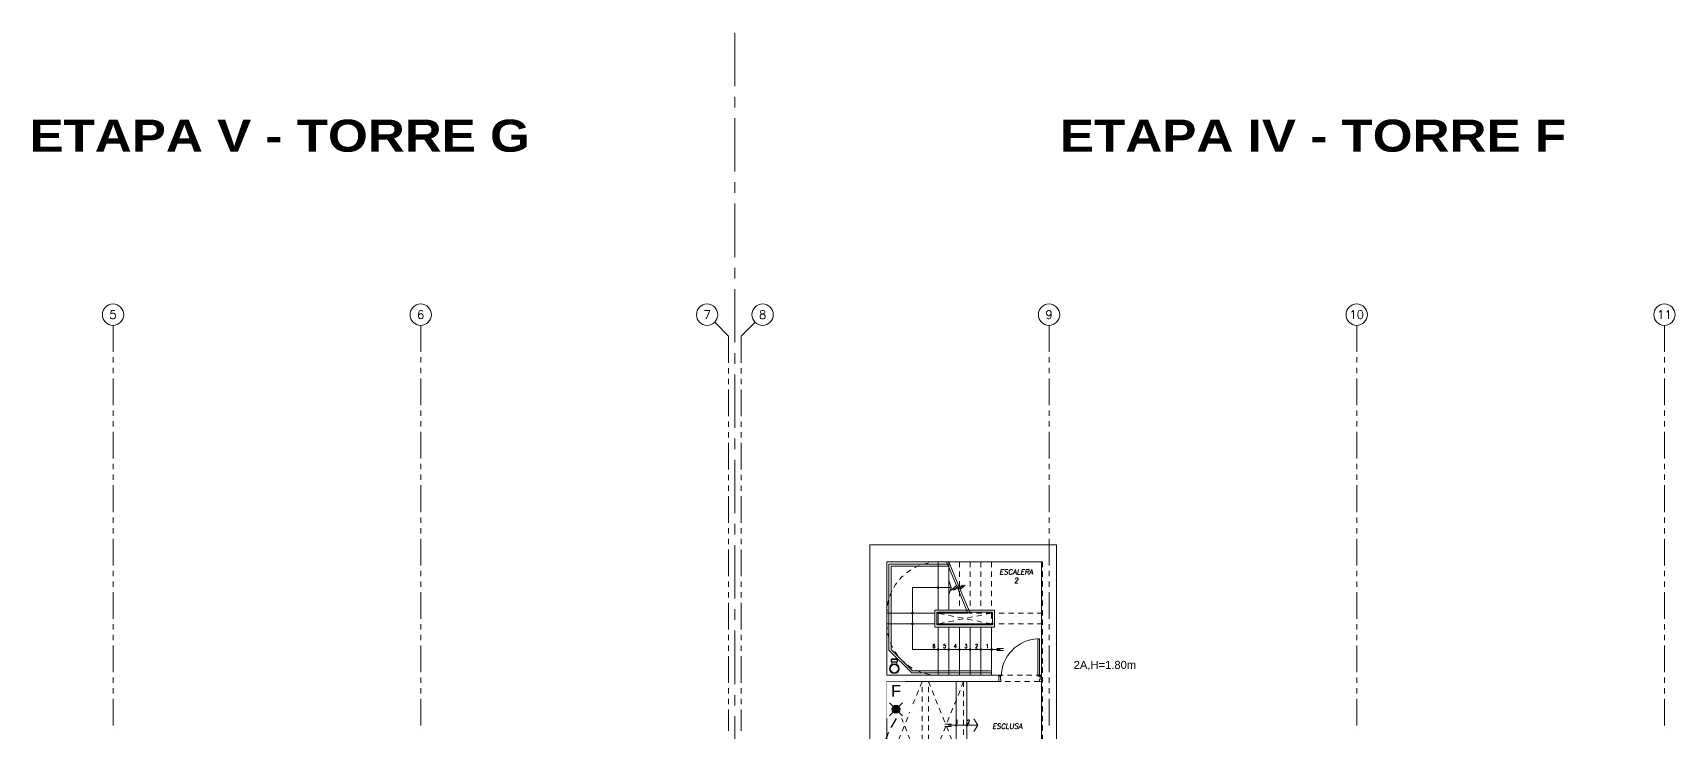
# Model space of a CAD drawing. Header units: millimetres. Extents: x 226317 to 226469, y 8188100 to 8188260.
# Drawn here: x 226372.04 to 226410.52, y 8188243.92 to 8188260.3 of the extents above; entities that cross this region are included whole.
import ezdxf
from ezdxf.enums import TextEntityAlignment as Align

# ---------------------------------------------------------------- set-up
doc = ezdxf.new("R2010")
doc.units = ezdxf.units.MM
doc.set_wipeout_variables(frame=1)
for name, pattern in [('CENTER', [2, 1.25, -0.25, 0.25, -0.25]), ('DASHED', [0.75, 0.5, -0.25]), ('HIDDEN2', [0.1875, 0.125, -0.0625]), ('IMPORT-RAYABARRA', [0.85, 0.3, -0.3, 0, -0.25]), ('PHANTOM', [2.5, 1.25, -0.25, 0.25, -0.25, 0.25, -0.25]), ('PHANTOM2', [1.25, 0.625, -0.125, 0.125, -0.125, 0.125, -0.125])]:
    doc.linetypes.add(name, pattern=pattern)
for name, color, linetype in [('A-BARANDAS', 8, 'Continuous'), ('A-COTAS INT', 8, 'Continuous'), ('A-EJES', 8, 'PHANTOM'), ('A-LINEAS', 8, 'Continuous'), ('A-MURO BAJO', 8, 'Continuous'), ('A-PROYECCIONES', 8, 'HIDDEN2'), ('A-PUERTAS', 8, 'Continuous'), ('A-TEXTO-AMBIENTES', 8, 'Continuous'), ('A-TEXTO-INDICACIONES', 8, 'Continuous'), ('MQ.TUBERÍA PVC 20mmø', 3, 'IMPORT-RAYABARRA')]:
    doc.layers.add(name, color=color, linetype=linetype)
doc.layers.add('A-ETAPAS', color=8, linetype='Continuous', lineweight=35, plot=False)
for name, color, linetype, lineweight in [('A-MUROS', 8, 'Continuous', 30), ('MQ.DETECTOR HUMO', 5, 'Continuous', 30), ('MQ.TEXTO GENERAL', 8, 'Continuous', 40)]:
    doc.layers.add(name, color=color, linetype=linetype, lineweight=lineweight)
doc.styles.add('R160-75', font='ariblk.ttf', dxfattribs={"height": 0.6})
doc.styles.add('ROMANS', font='ROMANS.shx', dxfattribs={"oblique": 10})
doc.styles.get("Standard").update_dxf_attribs({"font": 'arial.ttf'})

# ---------------------------------------------------------------- blocks, each defined once
blk = doc.blocks.new('AVISADOR SONORO 1 EN 125')
blk.add_wipeout([(-0.697, 0.18), (-0.433, 0), (-0.697, -0.18)]).dxf.layer = 'MQ.DETECTOR HUMO'
blk.add_wipeout([(-0.433, 0.216), (0, 0.216), (0, -0.216), (-0.433, -0.216)]).dxf.layer = 'MQ.DETECTOR HUMO'
at = {"layer": 'MQ.DETECTOR HUMO'}
h = blk.add_hatch(color=256, dxfattribs=at)
h.paths.add_polyline_path([(-0.216, 0), (-0.281, 0.064, 0.198912), (-0.307, 0, 0.198912), (-0.281, -0.064)])
h.paths.add_polyline_path([(-0.281, -0.064, 0.414214), (-0.152, -0.064), (-0.216, 0)])
h.paths.add_polyline_path([(-0.152, -0.064, 0.198912), (-0.126, 0, 0.198912), (-0.152, 0.064), (-0.216, 0)])
h.paths.add_polyline_path([(-0.216, 0), (-0.152, 0.064, 0.414214), (-0.281, 0.064)])
for p, q in [((-0.37, -0.153), (-0.063, 0.153)), ((-0.37, 0.153), (-0.063, -0.153))]:
    blk.add_line(p, q, dxfattribs=at)
blk.add_circle((-0.216, 0), 0.0909, dxfattribs=at)
blk = doc.blocks.new('ESTACION MANUAL 1 EN 125')
blk.add_wipeout([(-0.433, 0.2165), (0, 0.2165), (0, -0.2165), (-0.433, -0.2165)]).dxf.layer = 'MQ.DETECTOR HUMO'
at = {"layer": 'MQ.DETECTOR HUMO'}
blk.add_text('F', height=0.275, dxfattribs=at).set_placement((-0.2165, 0), align=Align.MIDDLE_CENTER)
blk = doc.blocks.new('*U88')
at = {"color": 8, "lineweight": 0}
for p, q in [((587.059, -119.157), (587.059, -119.23)), ((587.219, -119.157), (587.219, -119.23))]:
    blk.add_line(p, q, dxfattribs=at)
for points in [[(587.245, -119.254), (587.245, -119.313, -0.414214), (587.221, -119.337), (587.057, -119.337, -0.414214), (587.033, -119.313), (587.033, -119.254, -0.414214), (587.057, -119.23), (587.221, -119.23, -0.414214)], [(587.229, -119.254), (587.229, -119.313, -0.414214), (587.221, -119.321), (587.057, -119.321, -0.414214), (587.049, -119.313), (587.049, -119.254, -0.414214), (587.057, -119.246), (587.221, -119.246, -0.414214)]]:
    blk.add_lwpolyline(points, format="xyb", close=True, dxfattribs=at)
for radius in [0.164, 0.14]:
    blk.add_circle((587.139, -119.014), radius, dxfattribs=at)
blk = doc.blocks.new('A$C5E423DB2')
at = {"layer": 'A-PUERTAS', "color": 8, "lineweight": 0}
for p, q in [((0.038, 0.1), (0.038, 0.8)), ((0.038, 0.8), (0.073, 0.8)), ((0.073, 0.8), (0.073, 0.1)), ((0.038, 0.1), (0.073, 0.1))]:
    blk.add_line(p, q, dxfattribs=at)
at = {"layer": 'A-PUERTAS', "color": 8, "linetype": 'Continuous', "lineweight": 0}
for p, q in [((0, 0), (0, 0.1)), ((0, 0.1), (0.028, 0.1)), ((0.028, 0.038), (0.028, 0.1)), ((0.038, 0.038), (0.028, 0.038)), ((0.038, 0), (0.038, 0.038)), ((0.762, 0), (0.762, 0.038)), ((0.762, 0.038), (0.772, 0.038)), ((0.8, 0.1), (0.772, 0.1)), ((0.772, 0.038), (0.772, 0.1)), ((0.8, 0), (0.8, 0.1)), ((0, 0), (0.038, 0)), ((0.8, 0), (0.762, 0))]:
    blk.add_line(p, q, dxfattribs=at)
blk.add_arc((0.037, 0.079), 0.722, 1.6403, 87.0968, dxfattribs=at)
blk = doc.blocks.new('EJES 1P')
at = {"layer": 'A-EJES', "color": 8, "linetype": 'PHANTOM2', "lineweight": 0}
for p, q in [((40.951, 5.416), (41.274, 5.092)), ((41.898, 5.416), (41.574, 5.092))]:
    blk.add_line(p, q, dxfattribs=at)
for points in [[(26.854, 5.345), (26.854, -4.158)], [(34.064, 5.345), (34.064, -4.158)], [(41.274, 5.092), (41.274, -4.158)], [(41.574, 5.092), (41.574, -4.158)], [(48.784, 5.345), (48.784, -4.158)], [(55.994, 5.345), (55.994, -4.158)], [(63.204, 5.345), (63.204, -4.158)]]:
    blk.add_lwpolyline(points, dxfattribs=at)
at = {"layer": 'A-EJES', "color": 8, "linetype": 'Continuous', "lineweight": 0}
for centre in [(26.854, 5.592), (34.064, 5.592), (40.774, 5.592), (42.074, 5.592), (48.784, 5.592), (55.994, 5.592), (63.204, 5.592)]:
    blk.add_circle(centre, 0.25, dxfattribs=at)
at = {"layer": 'A-EJES', "color": 8, "linetype": 'Continuous', "lineweight": 0, "style": 'ROMANS'}
for s, p in [('5', (26.854, 5.592)), ('6', (34.064, 5.592)), ('7', (40.774, 5.592)), ('8', (42.074, 5.592)), ('9', (48.784, 5.592)), ('10', (55.994, 5.592)), ('11', (63.204, 5.592))]:
    blk.add_text(s, height=0.2, dxfattribs=at).set_placement(p, align=Align.MIDDLE_CENTER)
blk = doc.blocks.new('TEXTOSSS')
at = {"layer": 'A-TEXTO-AMBIENTES', "color": 8, "lineweight": 0, "char_height": 0.12, "attachment_point": 5, "style": 'ROMANS'}
for s, insert, width in [('ESCALERA 2', (-72.725, 46.167), 0.86836), ('ESCLUSA', (-72.935, 42.654), 3.74892)]:
    blk.add_mtext(s, dxfattribs=dict(at, insert=insert, width=width))
at = {"layer": 'A-TEXTO-INDICACIONES', "color": 8, "lineweight": 0, "style": 'ROMANS', "width": 0.8}
for s, p in [('6', (-74.62, 44.485)), ('5', (-74.37, 44.485)), ('4', (-74.12, 44.485)), ('3', (-73.87, 44.485)), ('2', (-73.62, 44.485)), ('1', (-73.37, 44.485)), ('1', (-74.08, 42.709)), ('2', (-73.809, 42.709))]:
    blk.add_text(s, height=0.09, dxfattribs=at).set_placement(p, align=Align.RIGHT)
blk = doc.blocks.new('arq. estac.')
at = {"layer": 'A-BARANDAS', "color": 8, "lineweight": 0}
for p, q in [((226687.524, 8188250.486), (226687.524, 8188252.504)), ((226687.524, 8188252.504), (226688.894, 8188252.504)), ((226688.915, 8188252.454), (226687.574, 8188252.454)), ((226687.574, 8188252.454), (226687.574, 8188250.507)), ((226688.056, 8188249.954), (226687.524, 8188250.486)), ((226687.574, 8188250.507), (226688.077, 8188250.004)), ((226689.924, 8188249.954), (226688.056, 8188249.954)), ((226688.077, 8188250.004), (226689.924, 8188250.004)), ((226689.924, 8188250.004), (226689.924, 8188249.954))]:
    blk.add_line(p, q, dxfattribs=at)
at = {"layer": 'A-ETAPAS', "color": 8, "linetype": 'CENTER', "lineweight": 0}
blk.add_line((226683.914, 8188264.946), (226683.914, 8188104.966), dxfattribs=at)
at = {"layer": 'A-LINEAS', "color": 8, "lineweight": 0}
blk.add_line((226688.074, 8188250.504), (226690.129, 8188250.504), dxfattribs=at)
for points in [[(226688.985, 8188251.954), (226688.074, 8188251.954), (226688.074, 8188250.504)], [(226688.934, 8188251.806), (226688.985, 8188251.954), (226688.934, 8188252.101)], [(226690.048, 8188250.531), (226690.209, 8188250.531)], [(226690.048, 8188250.477), (226690.209, 8188250.477)], [(226689.51, 8188248.877), (226689.61, 8188248.729), (226689.51, 8188248.582)], [(226688.991, 8188248.756), (226688.83, 8188248.756)], [(226688.991, 8188248.702), (226688.83, 8188248.702)], [(226689.61, 8188248.729), (226688.91, 8188248.729)]]:
    blk.add_lwpolyline(points, dxfattribs=at)
at = {"layer": 'A-LINEAS', "color": 8, "linetype": 'Continuous', "lineweight": 0}
for centre in [(226688.674, 8188251.954), (226688.074, 8188251.354), (226688.074, 8188251.104), (226688.674, 8188250.504), (226688.924, 8188250.504), (226689.174, 8188250.504), (226689.424, 8188250.504), (226689.674, 8188250.504), (226689.924, 8188250.504), (226689.099, 8188248.729), (226689.349, 8188248.729)]:
    blk.add_circle(centre, 0.02, dxfattribs=at)
at = {"layer": 'A-MURO BAJO', "color": 8, "lineweight": 0}
for p, q in [((226688.674, 8188252.554), (226688.674, 8188251.354)), ((226688.924, 8188252.554), (226688.924, 8188251.354)), ((226688.674, 8188251.354), (226687.474, 8188251.354)), ((226688.924, 8188251.104), (226687.474, 8188251.104)), ((226689.374, 8188251.354), (226688.674, 8188251.354)), ((226688.674, 8188251.354), (226688.674, 8188251.104)), ((226689.924, 8188251.104), (226688.674, 8188251.104)), ((226688.674, 8188251.104), (226688.674, 8188249.904)), ((226688.924, 8188251.104), (226688.924, 8188249.904)), ((226689.174, 8188251.104), (226689.174, 8188249.904)), ((226689.424, 8188251.104), (226689.424, 8188249.904)), ((226689.674, 8188251.104), (226689.674, 8188249.904)), ((226689.924, 8188251.104), (226689.924, 8188249.904))]:
    blk.add_line(p, q, dxfattribs=at)
for points in [[(226689.099, 8188249.754), (226689.099, 8188247.704)], [(226689.349, 8188249.754), (226689.349, 8188247.704)]]:
    blk.add_lwpolyline(points, dxfattribs=at)
at = {"layer": 'A-MUROS', "color": 8, "lineweight": 0}
for p, q in [((226687.474, 8188252.554), (226687.474, 8188249.904)), ((226687.474, 8188249.904), (226690.099, 8188249.904))]:
    blk.add_line(p, q, dxfattribs=at)
at = {"layer": 'A-PROYECCIONES', "color": 8, "lineweight": 0}
for p, q in [((226689.174, 8188252.554), (226689.174, 8188251.354)), ((226689.424, 8188252.554), (226689.424, 8188251.354)), ((226689.674, 8188252.554), (226689.674, 8188251.354)), ((226689.924, 8188252.554), (226689.924, 8188251.354)), ((226689.924, 8188251.104), (226688.674, 8188251.354)), ((226689.924, 8188251.354), (226688.674, 8188251.104)), ((226689.924, 8188251.354), (226689.397, 8188251.354)), ((226689.924, 8188251.354), (226689.924, 8188251.104)), ((226691.124, 8188251.354), (226689.924, 8188251.354)), ((226691.099, 8188249.904), (226690.099, 8188249.904)), ((226691.049, 8188249.754), (226690.099, 8188249.754))]:
    blk.add_line(p, q, dxfattribs=at)
for points in [[(226691.099, 8188252.554), (226691.124, 8188252.554), (226691.124, 8188248.254)], [(226687.474, 8188249.754), (226688.298, 8188247.704), (226688.299, 8188249.754), (226687.474, 8188247.704)], [(226689.274, 8188249.754), (226688.449, 8188247.704), (226688.449, 8188249.754), (226689.274, 8188247.704)], [(226689.273, 8188249.755), (226689.273, 8188247.705)]]:
    blk.add_lwpolyline(points, dxfattribs=at)
at = {"xscale": 0.7035271998764584, "yscale": 0.7035271998764584, "zscale": 0.7035271998764584, "rotation": 180}
blk.add_blockref('*U88', (227100.718, 8188166.325), dxfattribs=at)
at = {"layer": 'A-PUERTAS', "linetype": 'Continuous', "xscale": -1.250002642195018, "yscale": 1.250002642195018, "zscale": 1.250002642195018, "rotation": 359.9988165711591}
blk.add_blockref('A$C5E423DB2', (226691.1, 8188249.754), dxfattribs=at)
at = {"layer": 'A-ETAPAS', "color": 8, "lineweight": 0, "style": 'R160-75'}
blk.add_text('ETAPA V - TORRE G', height=0.75, dxfattribs=at).set_placement((226673.248, 8188262.163), align=Align.CENTER)
at = {"layer": 'A-ETAPAS', "color": 1, "lineweight": 0, "style": 'R160-75'}
blk.add_text('ETAPA IV - TORRE F', height=0.75, dxfattribs=at).set_placement((226697.459, 8188262.163), align=Align.CENTER)
at = {"color": 8, "lineweight": 0}
blk.add_wipeout([(226689.949, 8188251.379), (226689.999, 8188251.429), (226688.599, 8188251.429), (226688.599, 8188251.029), (226689.999, 8188251.029), (226689.999, 8188251.429), (226689.949, 8188251.379), (226689.949, 8188251.079), (226688.649, 8188251.079), (226688.649, 8188251.379)], dxfattribs=at).translate(0, 0, 0).dxf.layer = 'A-BARANDAS'
at = {"layer": 'A-BARANDAS', "color": 8, "lineweight": 0}
for points in [[(226689.999, 8188251.029), (226689.999, 8188251.429), (226688.599, 8188251.429), (226688.599, 8188251.029)], [(226688.649, 8188251.379), (226689.949, 8188251.379), (226689.949, 8188251.079), (226688.649, 8188251.079)]]:
    blk.add_lwpolyline(points, close=True, dxfattribs=at)
at = {"layer": 'A-LINEAS', "color": 8, "linetype": 'Continuous', "lineweight": 0}
for points in [[(226689.374, 8188251.354), (226689.143, 8188251.908), (226689.262, 8188252.012), (226688.985, 8188251.896), (226689.104, 8188252), (226688.874, 8188252.554)], [(226689.424, 8188251.354), (226689.193, 8188251.908), (226689.312, 8188252.012), (226689.035, 8188251.896), (226689.154, 8188252), (226688.924, 8188252.554)]]:
    blk.add_lwpolyline(points, dxfattribs=at)
at = {"layer": 'A-MUROS', "color": 8, "lineweight": 0}
blk.add_lwpolyline([(226691.45, 8188252.954), (226687.074, 8188252.954), (226687.074, 8188247.954), (226684.189, 8188247.954), (226684.189, 8188248.254), (226683.639, 8188248.254), (226683.639, 8188247.954), (226676.679, 8188247.954), (226676.679, 8188248.254), (226676.429, 8188248.254), (226676.429, 8188247.954), (226672.059, 8188247.954), (226672.059, 8188236.304), (226699.849, 8188236.304), (226699.849, 8188247.954), (226698.609, 8188247.954), (226698.609, 8188248.254), (226698.359, 8188248.254), (226698.359, 8188247.954), (226691.449, 8188247.954)], close=True, dxfattribs=at)
blk.add_lwpolyline([(226687.474, 8188252.554), (226691.099, 8188252.554), (226691.099, 8188247.704), (226688.474, 8188247.704), (226688.474, 8188247.554), (226693.799, 8188247.554), (226693.799, 8188245.554), (226691.149, 8188245.554), (226691.149, 8188236.704), (226685.289, 8188236.704), (226685.289, 8188247.554), (226687.474, 8188247.554), (226687.474, 8188249.754), (226690.099, 8188249.754), (226690.099, 8188249.904)], dxfattribs=at)
at = {"layer": 'A-PROYECCIONES', "color": 8, "lineweight": 0}
blk.add_line((226691.124, 8188251.104), (226689.924, 8188251.104), dxfattribs=at)
for centre, start, end in [((226688.674, 8188251.354), 90, 180), ((226688.674, 8188251.104), 180, 270)]:
    blk.add_arc(centre, 1.2, start, end, dxfattribs=at)
at = {"layer": 'A-COTAS INT'}
blk.add_blockref('TEXTOSSS', (226763.231, 8188206.054), dxfattribs=at)
at = {"layer": 'A-PROYECCIONES'}
blk.add_blockref('EJES 1P', (226642.49, 8188252.754), dxfattribs=at)

msp = doc.modelspace()

# ---------------------------------------------------------------- block references
msp.add_blockref('arq. estac.', (-295.422, -4.646))

# ---------------------------------------------------------------- next in the draw order: block references
at = {"layer": 'MQ.DETECTOR HUMO', "rotation": 180}
msp.add_blockref('AVISADOR SONORO 1 EN 125', (226392.052, 8188244.459), dxfattribs=at)

# ---------------------------------------------------------------- next in the draw order: texts
at = {"layer": 'MQ.TEXTO GENERAL', "color": 7, "insert": (226396.43, 8188245.592, 0.012), "char_height": 0.1875, "attachment_point": 1, "bg_fill": 3, "box_fill_scale": 1.2, "bg_fill_color": 256, "bg_fill_transparency": 0}
msp.add_mtext_dynamic_manual_height_columns('\\pxql;2A,H=1.80m', width=1.46915, gutter_width=12.5, heights=[0], dxfattribs=at)

# ---------------------------------------------------------------- next in the draw order: linework, layer by layer
at = {"layer": 'MQ.TUBERÍA PVC 20mmø', "linetype": 'DASHED', "ltscale": 0.5}
msp.add_arc((226394.109, 8188243.029), 2.205, 146.6044, 232.6818, dxfattribs=at)

# ---------------------------------------------------------------- next in the draw order: block references
at = {"layer": 'MQ.DETECTOR HUMO'}
msp.add_blockref('ESTACION MANUAL 1 EN 125', (226392.485, 8188244.892), dxfattribs=at)

doc.saveas('drawing.dxf')
